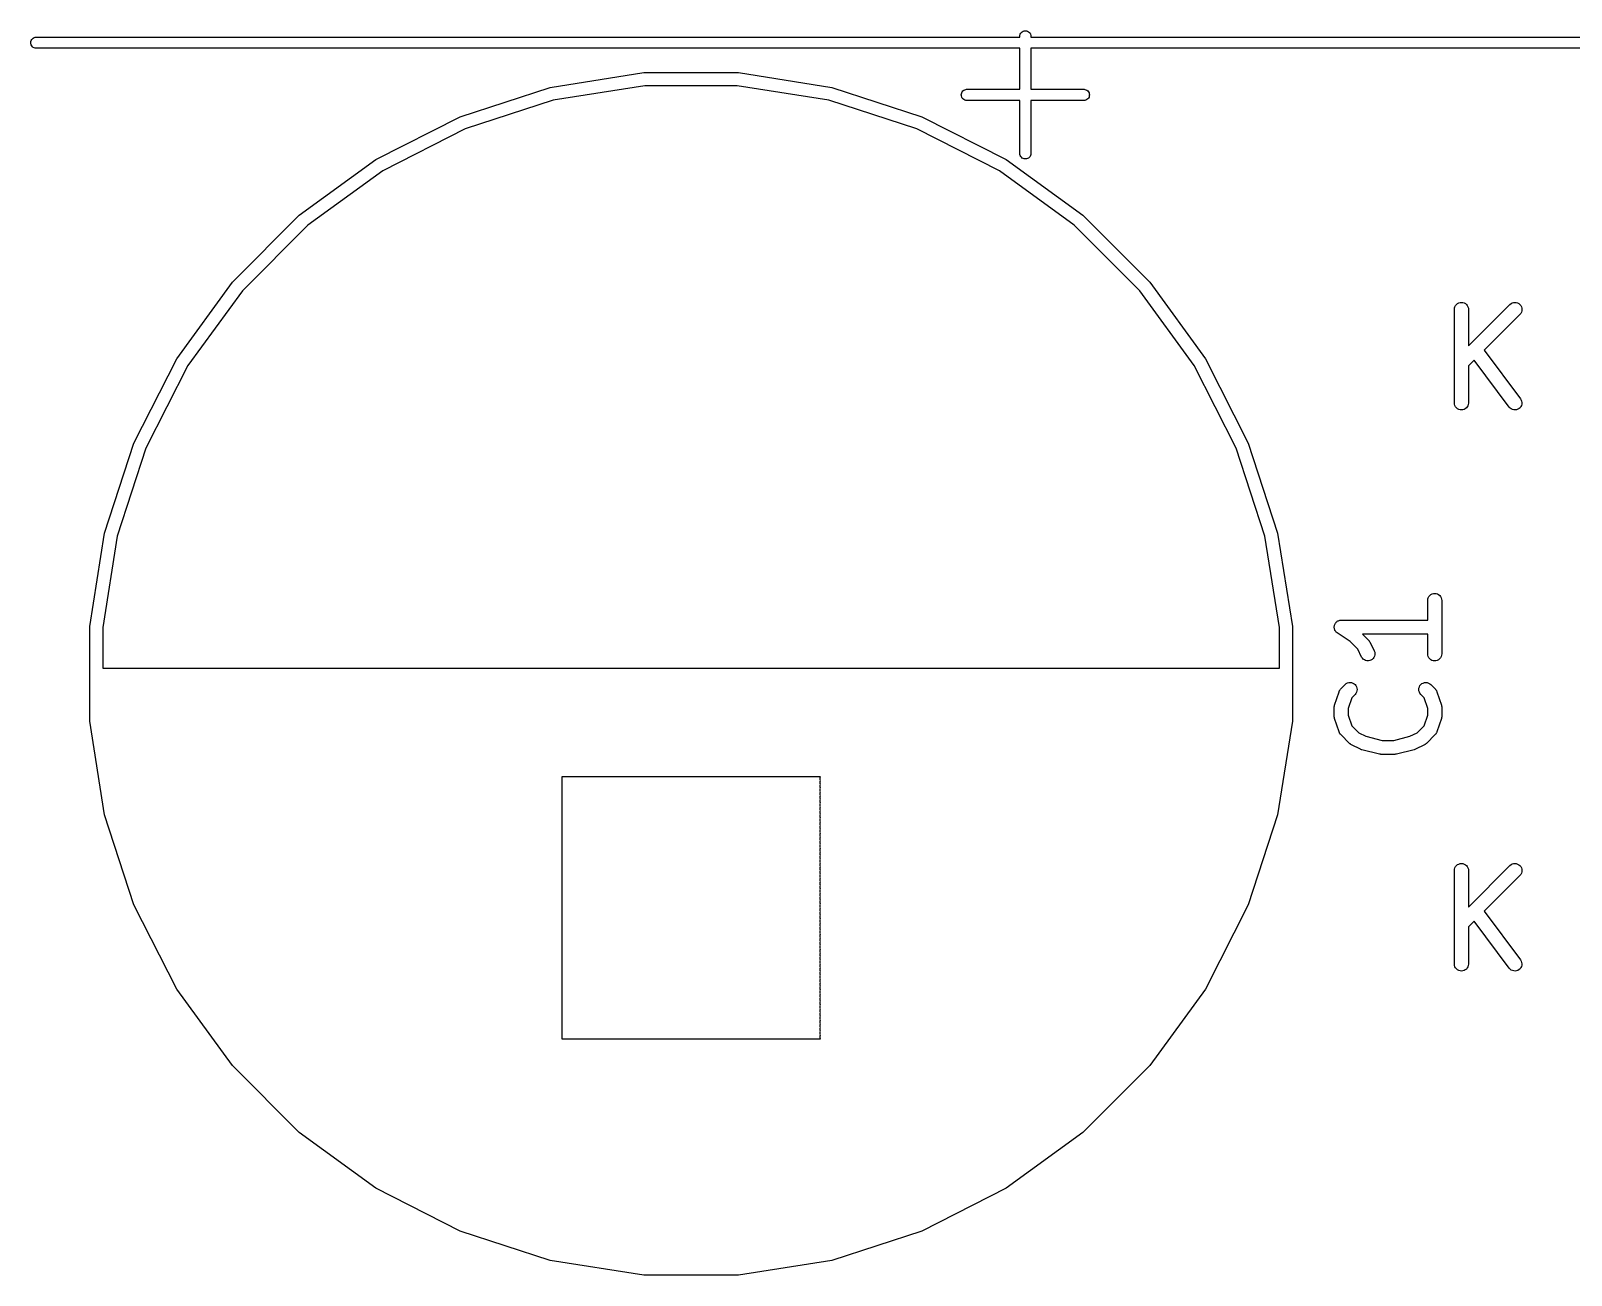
# Model space of a CAD drawing. Extents: x 120.2 to 186.1, y -87.3 to -29.4.
# Drawn here: x 120.19 to 136.66, y -73.68 to -60.37 of the extents above; entities that cross this region are included whole.
import ezdxf

# ---------------------------------------------------------------- set-up
doc = ezdxf.new("R2010")
doc.units = 0
doc.layers.add('BLACK', color=7, linetype='CONTINUOUS')

msp = doc.modelspace()

# ---------------------------------------------------------------- linework, layer by layer
at = {"layer": 'BLACK', "linetype": 'CONTINUOUS'}
for p, q in [((120.207, -60.4574), (120.217, -60.4499)), ((120.217, -60.4499), (120.227, -60.4443)), ((120.227, -60.4443), (120.238, -60.4409)), ((120.238, -60.4409), (120.247, -60.44)), ((120.247, -60.44), (130.765, -60.44)), ((130.765, -60.43), (130.766, -60.4212)), ((130.765, -60.44), (130.765, -60.43)), ((130.766, -60.4212), (130.769, -60.4098)), ((130.769, -60.4098), (130.775, -60.3994)), ((130.775, -60.3994), (130.782, -60.3903)), ((130.782, -60.3903), (130.792, -60.3828)), ((130.792, -60.3828), (130.802, -60.3772)), ((130.802, -60.3772), (130.813, -60.3738)), ((130.813, -60.3738), (130.825, -60.3726)), ((130.825, -60.3726), (130.837, -60.3738)), ((130.837, -60.3738), (130.848, -60.3772)), ((130.848, -60.3772), (130.858, -60.3828)), ((130.858, -60.3828), (130.868, -60.3903)), ((130.868, -60.3903), (130.875, -60.3994)), ((130.875, -60.3994), (130.881, -60.4098)), ((130.881, -60.4098), (130.884, -60.4212)), ((130.884, -60.4212), (130.885, -60.43)), ((130.885, -60.43), (130.885, -60.44)), ((130.885, -60.44), (185.503, -60.44)), ((120.19, -60.5), (120.191, -60.4882)), ((120.191, -60.5118), (120.19, -60.5)), ((120.191, -60.4882), (120.194, -60.4769)), ((120.194, -60.5231), (120.191, -60.5118)), ((120.194, -60.4769), (120.2, -60.4665)), ((120.2, -60.5335), (120.194, -60.5231)), ((120.2, -60.4665), (120.207, -60.4574)), ((120.207, -60.5426), (120.2, -60.5335)), ((120.217, -60.5501), (120.207, -60.5426)), ((120.227, -60.5557), (120.217, -60.5501)), ((120.238, -60.5591), (120.227, -60.5557)), ((120.247, -60.56), (120.238, -60.5591)), ((130.765, -60.56), (120.247, -60.56)), ((130.765, -60.9979), (130.765, -60.56)), ((185.503, -60.56), (130.885, -60.56)), ((130.885, -60.56), (130.885, -60.9979)), ((125.744, -60.9782), (126.744, -60.8199)), ((126.744, -60.8199), (127.756, -60.8199)), ((127.756, -60.8199), (128.756, -60.9782)), ((124.782, -61.291), (125.744, -60.9782)), ((126.755, -60.9595), (125.777, -61.1143)), ((127.745, -60.9595), (126.755, -60.9595)), ((128.723, -61.1143), (127.745, -60.9595)), ((128.756, -60.9782), (129.718, -61.291)), ((130.14, -61.0579), (130.141, -61.0462)), ((130.141, -61.0697), (130.14, -61.0579)), ((130.141, -61.0462), (130.144, -61.0348)), ((130.144, -61.081), (130.141, -61.0697)), ((130.144, -61.0348), (130.15, -61.0244)), ((130.15, -61.0914), (130.144, -61.081)), ((130.15, -61.0244), (130.157, -61.0153)), ((130.157, -61.1005), (130.15, -61.0914)), ((130.157, -61.0153), (130.167, -61.0078)), ((130.167, -61.108), (130.157, -61.1005)), ((130.167, -61.0078), (130.177, -61.0022)), ((130.177, -61.1136), (130.167, -61.108)), ((130.177, -61.0022), (130.188, -60.9988)), ((130.188, -60.9988), (130.197, -60.9979)), ((130.197, -60.9979), (130.765, -60.9979)), ((130.885, -60.9979), (131.453, -60.9979)), ((131.453, -60.9979), (131.462, -60.9988)), ((131.462, -60.9988), (131.473, -61.0022)), ((131.473, -61.0022), (131.483, -61.0078)), ((131.483, -61.108), (131.473, -61.1136)), ((131.483, -61.0078), (131.493, -61.0153)), ((131.493, -61.1005), (131.483, -61.108)), ((131.493, -61.0153), (131.5, -61.0244)), ((131.5, -61.0914), (131.493, -61.1005)), ((131.5, -61.0244), (131.506, -61.0348)), ((131.506, -61.081), (131.5, -61.0914)), ((131.506, -61.0348), (131.509, -61.0462)), ((131.509, -61.0697), (131.506, -61.081)), ((131.509, -61.0462), (131.51, -61.0579)), ((131.51, -61.0579), (131.509, -61.0697)), ((125.777, -61.1143), (124.835, -61.4203)), ((129.665, -61.4203), (128.723, -61.1143)), ((130.188, -61.117), (130.177, -61.1136)), ((130.197, -61.1179), (130.188, -61.117)), ((130.765, -61.1179), (130.197, -61.1179)), ((130.765, -61.6859), (130.765, -61.1179)), ((131.453, -61.1179), (130.885, -61.1179)), ((130.885, -61.1179), (130.885, -61.6859)), ((131.462, -61.117), (131.453, -61.1179)), ((131.473, -61.1136), (131.462, -61.117)), ((123.88, -61.7505), (124.782, -61.291)), ((124.835, -61.4203), (123.953, -61.8698)), ((130.547, -61.8698), (129.665, -61.4203)), ((129.718, -61.291), (130.62, -61.7505)), ((123.061, -62.3454), (123.88, -61.7505)), ((130.62, -61.7505), (131.439, -62.3454)), ((130.766, -61.6947), (130.765, -61.6859)), ((130.769, -61.706), (130.766, -61.6947)), ((130.775, -61.7164), (130.769, -61.706)), ((130.782, -61.7255), (130.775, -61.7164)), ((130.792, -61.733), (130.782, -61.7255)), ((130.802, -61.7386), (130.792, -61.733)), ((130.813, -61.742), (130.802, -61.7386)), ((130.825, -61.7432), (130.813, -61.742)), ((130.837, -61.742), (130.825, -61.7432)), ((130.848, -61.7386), (130.837, -61.742)), ((130.858, -61.733), (130.848, -61.7386)), ((130.868, -61.7255), (130.858, -61.733)), ((130.875, -61.7164), (130.868, -61.7255)), ((130.881, -61.706), (130.875, -61.7164)), ((130.884, -61.6947), (130.881, -61.706)), ((130.885, -61.6859), (130.884, -61.6947)), ((123.953, -61.8698), (123.152, -62.4518)), ((131.348, -62.4518), (130.547, -61.8698)), ((122.345, -63.0611), (123.061, -62.3454)), ((131.439, -62.3454), (132.155, -63.0611)), ((123.152, -62.4518), (122.452, -63.152)), ((132.048, -63.152), (131.348, -62.4518)), ((121.75, -63.8799), (122.345, -63.0611)), ((132.155, -63.0611), (132.75, -63.8799)), ((122.452, -63.152), (121.87, -63.953)), ((132.63, -63.953), (132.048, -63.152)), ((135.413, -63.3513), (135.415, -63.3368)), ((135.413, -63.3524), (135.413, -63.3513)), ((135.413, -64.3524), (135.413, -63.3524)), ((135.415, -63.3368), (135.419, -63.3228)), ((135.419, -63.3228), (135.426, -63.31)), ((135.426, -63.31), (135.436, -63.2988)), ((135.436, -63.2988), (135.447, -63.2896)), ((135.447, -63.2896), (135.46, -63.2828)), ((135.46, -63.2828), (135.474, -63.2787)), ((135.474, -63.2787), (135.489, -63.2774)), ((135.489, -63.2774), (135.503, -63.2789)), ((135.503, -63.2789), (135.517, -63.2832)), ((135.517, -63.2832), (135.53, -63.2902)), ((135.53, -63.2902), (135.541, -63.2995)), ((135.541, -63.2995), (135.551, -63.3109)), ((135.551, -63.3109), (135.557, -63.3238)), ((135.557, -63.3238), (135.562, -63.3378)), ((135.562, -63.3378), (135.563, -63.3524)), ((135.563, -63.7427), (136.006, -63.2993)), ((135.563, -63.3524), (135.563, -63.7427)), ((136.113, -63.4054), (135.73, -63.788)), ((136.006, -63.2993), (136.007, -63.2986)), ((136.007, -63.2986), (136.019, -63.2895)), ((136.019, -63.2895), (136.032, -63.2827)), ((136.032, -63.2827), (136.046, -63.2787)), ((136.046, -63.2787), (136.06, -63.2774)), ((136.06, -63.2774), (136.075, -63.279)), ((136.075, -63.279), (136.089, -63.2833)), ((136.089, -63.2833), (136.102, -63.2903)), ((136.102, -63.2903), (136.113, -63.2997)), ((136.113, -63.2997), (136.122, -63.3111)), ((136.122, -63.3941), (136.113, -63.4054)), ((136.122, -63.3111), (136.129, -63.324)), ((136.129, -63.3812), (136.122, -63.3941)), ((136.129, -63.324), (136.133, -63.3381)), ((136.133, -63.3672), (136.129, -63.3812)), ((136.133, -63.3381), (136.135, -63.3526)), ((136.135, -63.3526), (136.133, -63.3672)), ((121.291, -64.7817), (121.75, -63.8799)), ((132.75, -63.8799), (133.209, -64.7817)), ((135.623, -63.8951), (135.563, -63.9549)), ((136, -64.3974), (135.623, -63.8951)), ((135.73, -63.788), (136.12, -64.3074)), ((121.87, -63.953), (121.42, -64.8353)), ((133.08, -64.8353), (132.63, -63.953)), ((135.563, -63.9549), (135.563, -64.3524)), ((135.415, -64.3669), (135.413, -64.3524)), ((135.419, -64.381), (135.415, -64.3669)), ((135.426, -64.3939), (135.419, -64.381)), ((135.435, -64.4052), (135.426, -64.3939)), ((135.55, -64.3948), (135.541, -64.406)), ((135.557, -64.3819), (135.55, -64.3948)), ((135.561, -64.368), (135.557, -64.3819)), ((135.563, -64.3534), (135.561, -64.368)), ((135.563, -64.3524), (135.563, -64.3534)), ((136.009, -64.4082), (136, -64.3974)), ((136.115, -64.4029), (136.104, -64.4127)), ((136.124, -64.3912), (136.115, -64.4029)), ((136.12, -64.3074), (136.12, -64.3082)), ((136.12, -64.3082), (136.128, -64.3208)), ((136.13, -64.3779), (136.124, -64.3912)), ((136.128, -64.3208), (136.132, -64.3347)), ((136.134, -64.3638), (136.13, -64.3779)), ((136.132, -64.3347), (136.134, -64.3491)), ((136.134, -64.3491), (136.134, -64.3638)), ((135.446, -64.4146), (135.435, -64.4052)), ((135.459, -64.4215), (135.446, -64.4146)), ((135.473, -64.4258), (135.459, -64.4215)), ((135.488, -64.4274), (135.473, -64.4258)), ((135.502, -64.4261), (135.488, -64.4274)), ((135.516, -64.4219), (135.502, -64.4261)), ((135.529, -64.4151), (135.516, -64.4219)), ((135.541, -64.406), (135.529, -64.4151)), ((136.021, -64.4168), (136.009, -64.4082)), ((136.034, -64.4231), (136.021, -64.4168)), ((136.049, -64.4266), (136.034, -64.4231)), ((136.063, -64.4273), (136.049, -64.4266)), ((136.078, -64.4251), (136.063, -64.4273)), ((136.092, -64.4202), (136.078, -64.4251)), ((136.104, -64.4127), (136.092, -64.4202)), ((120.978, -65.7443), (121.291, -64.7817)), ((121.42, -64.8353), (121.114, -65.777)), ((133.386, -65.777), (133.08, -64.8353)), ((133.209, -64.7817), (133.522, -65.7443)), ((120.82, -66.7439), (120.978, -65.7443)), ((121.114, -65.777), (120.959, -66.7549)), ((133.541, -66.7549), (133.386, -65.777)), ((133.522, -65.7443), (133.68, -66.7439)), ((135.127, -66.4632), (135.129, -66.4487)), ((135.127, -66.4643), (135.127, -66.4632)), ((135.127, -66.675), (135.127, -66.4643)), ((135.129, -66.4487), (135.133, -66.4347)), ((135.133, -66.4347), (135.14, -66.4219)), ((135.14, -66.4219), (135.15, -66.4107)), ((135.15, -66.4107), (135.161, -66.4015)), ((135.161, -66.4015), (135.174, -66.3947)), ((135.174, -66.3947), (135.188, -66.3906)), ((135.188, -66.3906), (135.203, -66.3893)), ((135.203, -66.3893), (135.217, -66.3908)), ((135.217, -66.3908), (135.231, -66.3951)), ((135.231, -66.3951), (135.244, -66.4021)), ((135.244, -66.4021), (135.256, -66.4114)), ((135.256, -66.4114), (135.265, -66.4228)), ((135.265, -66.4228), (135.272, -66.4357)), ((135.272, -66.4357), (135.276, -66.4497)), ((135.276, -66.4497), (135.277, -66.4643)), ((135.277, -66.4643), (135.277, -67.0357)), ((134.137, -66.7143), (134.14, -66.7081)), ((134.14, -66.708), (134.145, -66.7024)), ((134.14, -66.7081), (134.14, -66.708)), ((134.14, -66.708), (134.14, -66.708)), ((134.145, -66.7024), (134.15, -66.6968)), ((134.15, -66.6967), (134.155, -66.692)), ((134.15, -66.6968), (134.15, -66.6967)), ((134.15, -66.6967), (134.15, -66.6967)), ((134.155, -66.692), (134.161, -66.6875)), ((134.161, -66.6875), (134.168, -66.684)), ((134.161, -66.6875), (134.161, -66.6875)), ((134.161, -66.6875), (134.161, -66.6875)), ((134.168, -66.684), (134.174, -66.6807)), ((134.174, -66.6806), (134.181, -66.6786)), ((134.174, -66.6807), (134.174, -66.6806)), ((134.174, -66.6806), (134.174, -66.6806)), ((134.181, -66.6786), (134.188, -66.6764)), ((134.188, -66.6764), (134.195, -66.6757)), ((134.188, -66.6764), (134.188, -66.6764)), ((134.188, -66.6764), (134.188, -66.6764)), ((134.195, -66.6757), (134.202, -66.675)), ((134.202, -66.675), (135.127, -66.675)), ((120.82, -67.7561), (120.82, -66.7439)), ((120.959, -66.7549), (120.959, -67.19)), ((133.541, -67.19), (133.541, -66.7549)), ((133.68, -66.7439), (133.68, -67.7561)), ((134.127, -66.7494), (134.128, -66.7422)), ((134.127, -66.7495), (134.127, -66.7494)), ((134.127, -66.7494), (134.127, -66.7494)), ((134.128, -66.757), (134.127, -66.7495)), ((134.128, -66.7422), (134.129, -66.7349)), ((134.129, -66.7639), (134.128, -66.757)), ((134.129, -66.7348), (134.131, -66.7274)), ((134.129, -66.7349), (134.129, -66.7348)), ((134.129, -66.7349), (134.129, -66.7349)), ((134.129, -66.764), (134.129, -66.7639)), ((134.129, -66.7641), (134.129, -66.764)), ((134.131, -66.7712), (134.129, -66.7641)), ((134.131, -66.7274), (134.133, -66.7209)), ((134.133, -66.778), (134.131, -66.7712)), ((134.133, -66.7208), (134.137, -66.7143)), ((134.133, -66.7209), (134.133, -66.7208)), ((134.133, -66.7209), (134.133, -66.7209)), ((134.133, -66.7781), (134.133, -66.778)), ((134.133, -66.778), (134.133, -66.778)), ((134.136, -66.7843), (134.133, -66.7781)), ((134.14, -66.791), (134.136, -66.7843)), ((134.14, -66.7911), (134.14, -66.791)), ((134.14, -66.791), (134.14, -66.791)), ((134.144, -66.7967), (134.14, -66.7911)), ((134.149, -66.8024), (134.144, -66.7967)), ((134.149, -66.8025), (134.149, -66.8024)), ((134.149, -66.8024), (134.149, -66.8024)), ((134.154, -66.8072), (134.149, -66.8025)), ((134.16, -66.8118), (134.154, -66.8072)), ((134.16, -66.8119), (134.16, -66.8118)), ((134.161, -66.8124), (134.16, -66.8119)), ((134.16, -66.8119), (134.16, -66.8119)), ((134.16, -66.8119), (134.16, -66.8119)), ((134.297, -66.9035), (134.161, -66.8124)), ((135.127, -66.825), (134.431, -66.825)), ((134.431, -66.825), (134.494, -66.8874)), ((135.127, -67.0357), (135.127, -66.825)), ((134.379, -66.9849), (134.297, -66.9035)), ((134.421, -67.0693), (134.379, -66.9849)), ((134.494, -66.8874), (134.494, -66.8882)), ((134.494, -66.8882), (134.497, -66.8915)), ((134.497, -66.8915), (134.5, -66.8945)), ((134.5, -66.8945), (134.501, -66.8972)), ((134.501, -66.8972), (134.503, -66.8996)), ((134.503, -66.8996), (134.505, -66.9034)), ((134.505, -66.9034), (134.508, -66.9069)), ((134.508, -66.9069), (134.555, -67.0022)), ((134.555, -67.0022), (134.556, -67.0031)), ((134.556, -67.0031), (134.561, -67.0169)), ((134.561, -67.0169), (134.563, -67.0313)), ((134.563, -67.0313), (134.562, -67.0459)), ((135.129, -67.0503), (135.127, -67.0357)), ((135.277, -67.0368), (135.276, -67.0513)), ((135.277, -67.0357), (135.277, -67.0368)), ((120.959, -67.19), (133.541, -67.19)), ((134.429, -67.0816), (134.421, -67.0693)), ((134.439, -67.0923), (134.429, -67.0816)), ((134.451, -67.1008), (134.439, -67.0923)), ((134.464, -67.1068), (134.451, -67.1008)), ((134.478, -67.1101), (134.464, -67.1068)), ((134.493, -67.1106), (134.478, -67.1101)), ((134.507, -67.1082), (134.493, -67.1106)), ((134.521, -67.103), (134.507, -67.1082)), ((134.534, -67.0953), (134.521, -67.103)), ((134.544, -67.0853), (134.534, -67.0953)), ((134.553, -67.0735), (134.544, -67.0853)), ((134.559, -67.0602), (134.553, -67.0735)), ((134.562, -67.0459), (134.559, -67.0602)), ((135.133, -67.0643), (135.129, -67.0503)), ((135.14, -67.0772), (135.133, -67.0643)), ((135.149, -67.0886), (135.14, -67.0772)), ((135.16, -67.0979), (135.149, -67.0886)), ((135.173, -67.1049), (135.16, -67.0979)), ((135.187, -67.1092), (135.173, -67.1049)), ((135.202, -67.1107), (135.187, -67.1092)), ((135.216, -67.1094), (135.202, -67.1107)), ((135.23, -67.1053), (135.216, -67.1094)), ((135.243, -67.0985), (135.23, -67.1053)), ((135.255, -67.0893), (135.243, -67.0985)), ((135.264, -67.0781), (135.255, -67.0893)), ((135.271, -67.0653), (135.264, -67.0781)), ((135.276, -67.0513), (135.271, -67.0653)), ((134.197, -67.4113), (134.245, -67.3636)), ((134.245, -67.3629), (134.257, -67.3538)), ((134.245, -67.3636), (134.245, -67.3629)), ((134.257, -67.3538), (134.27, -67.347)), ((134.27, -67.347), (134.284, -67.3429)), ((134.284, -67.3429), (134.298, -67.3417)), ((134.298, -67.3417), (134.313, -67.3433)), ((134.313, -67.3433), (134.327, -67.3476)), ((134.327, -67.3476), (134.34, -67.3546)), ((134.34, -67.3546), (134.351, -67.364)), ((134.351, -67.364), (134.36, -67.3754)), ((135.045, -67.3745), (135.054, -67.3633)), ((135.054, -67.3633), (135.066, -67.3541)), ((135.066, -67.3541), (135.079, -67.3472)), ((135.079, -67.3472), (135.093, -67.343)), ((135.093, -67.343), (135.107, -67.3417)), ((135.107, -67.3417), (135.122, -67.3431)), ((135.122, -67.3431), (135.136, -67.3474)), ((135.136, -67.3474), (135.149, -67.3543)), ((135.149, -67.3543), (135.16, -67.3636)), ((135.16, -67.3636), (135.208, -67.4113)), ((134.131, -67.5834), (134.179, -67.4406)), ((134.179, -67.4396), (134.18, -67.4376)), ((134.179, -67.4406), (134.179, -67.4396)), ((134.18, -67.4376), (134.181, -67.4355)), ((134.181, -67.4355), (134.183, -67.4309)), ((134.183, -67.4309), (134.185, -67.4263)), ((134.185, -67.4263), (134.187, -67.4245)), ((134.187, -67.4245), (134.188, -67.4226)), ((134.188, -67.4226), (134.191, -67.4186)), ((134.191, -67.4186), (134.194, -67.4145)), ((134.194, -67.4145), (134.196, -67.413)), ((134.196, -67.413), (134.197, -67.4113)), ((134.316, -67.5048), (134.277, -67.6193)), ((134.351, -67.4697), (134.316, -67.5048)), ((134.36, -67.4584), (134.351, -67.4697)), ((134.36, -67.3754), (134.367, -67.3883)), ((134.367, -67.4455), (134.36, -67.4584)), ((134.367, -67.3883), (134.371, -67.4024)), ((134.371, -67.4315), (134.367, -67.4455)), ((134.371, -67.4024), (134.373, -67.4169)), ((134.373, -67.4169), (134.371, -67.4315)), ((135.032, -67.4159), (135.034, -67.4013)), ((135.033, -67.4305), (135.032, -67.4159)), ((135.038, -67.4445), (135.033, -67.4305)), ((135.034, -67.4013), (135.038, -67.3874)), ((135.038, -67.3874), (135.045, -67.3745)), ((135.044, -67.4575), (135.038, -67.4445)), ((135.053, -67.469), (135.044, -67.4575)), ((135.054, -67.4697), (135.053, -67.469)), ((135.089, -67.5048), (135.054, -67.4697)), ((135.127, -67.6193), (135.089, -67.5048)), ((135.208, -67.4113), (135.209, -67.412)), ((135.209, -67.412), (135.21, -67.4137)), ((135.21, -67.4137), (135.212, -67.4152)), ((135.212, -67.4152), (135.214, -67.4194)), ((135.214, -67.4194), (135.218, -67.4234)), ((135.218, -67.4234), (135.219, -67.4254)), ((135.219, -67.4254), (135.22, -67.4272)), ((135.22, -67.4272), (135.222, -67.4319)), ((135.222, -67.4319), (135.224, -67.4364)), ((135.224, -67.4364), (135.225, -67.4386)), ((135.225, -67.4386), (135.226, -67.4406)), ((135.226, -67.4406), (135.274, -67.5834)), ((134.127, -67.6061), (134.128, -67.6019)), ((134.127, -67.6071), (134.127, -67.6061)), ((134.127, -67.7024), (134.127, -67.6071)), ((134.128, -67.5977), (134.129, -67.5947)), ((134.128, -67.6019), (134.128, -67.5977)), ((134.129, -67.5915), (134.13, -67.5875)), ((134.129, -67.5947), (134.129, -67.5915)), ((134.13, -67.5875), (134.131, -67.5834)), ((134.277, -67.6193), (134.277, -67.6902)), ((134.277, -67.6902), (134.316, -67.8047)), ((135.089, -67.8047), (135.127, -67.6902)), ((135.127, -67.6902), (135.127, -67.6193)), ((135.274, -67.5834), (135.274, -67.5844)), ((135.274, -67.5844), (135.275, -67.5885)), ((135.275, -67.5885), (135.276, -67.5926)), ((135.276, -67.5926), (135.276, -67.5957)), ((135.276, -67.5957), (135.277, -67.5987)), ((135.277, -67.5987), (135.277, -67.6029)), ((135.277, -67.6029), (135.277, -67.6071)), ((135.277, -67.6071), (135.277, -67.7024)), ((120.978, -68.7557), (120.82, -67.7561)), ((133.68, -67.7561), (133.522, -68.7557)), ((134.128, -67.7066), (134.127, -67.7024)), ((134.128, -67.7108), (134.128, -67.7066)), ((134.129, -67.7138), (134.128, -67.7108)), ((134.129, -67.7169), (134.129, -67.7138)), ((134.13, -67.721), (134.129, -67.7169)), ((134.131, -67.7251), (134.13, -67.721)), ((134.131, -67.7261), (134.131, -67.7251)), ((134.179, -67.869), (134.131, -67.7261)), ((134.316, -67.8047), (134.39, -67.8788)), ((135.015, -67.8788), (135.089, -67.8047)), ((135.274, -67.7261), (135.226, -67.869)), ((135.276, -67.718), (135.274, -67.722)), ((135.274, -67.722), (135.274, -67.7261)), ((135.277, -67.7118), (135.276, -67.7149)), ((135.276, -67.7149), (135.276, -67.718)), ((135.277, -67.7024), (135.277, -67.7034)), ((135.277, -67.7034), (135.277, -67.7076)), ((135.277, -67.7076), (135.277, -67.7118)), ((134.18, -67.871), (134.179, -67.869)), ((134.18, -67.8731), (134.18, -67.871)), ((134.183, -67.8776), (134.18, -67.8731)), ((134.185, -67.8823), (134.183, -67.8776)), ((134.186, -67.8841), (134.185, -67.8823)), ((134.187, -67.8861), (134.186, -67.8841)), ((134.19, -67.8901), (134.187, -67.8861)), ((134.193, -67.8943), (134.19, -67.8901)), ((134.195, -67.8958), (134.193, -67.8943)), ((134.196, -67.8975), (134.195, -67.8958)), ((134.197, -67.8983), (134.196, -67.8975)), ((134.292, -67.9935), (134.197, -67.8983)), ((134.295, -67.9962), (134.292, -67.9935)), ((134.298, -67.9991), (134.295, -67.9962)), ((134.301, -68.0008), (134.298, -67.9991)), ((134.304, -68.0028), (134.301, -68.0008)), ((134.307, -68.0048), (134.304, -68.0028)), ((134.311, -68.0071), (134.307, -68.0048)), ((134.312, -68.0076), (134.311, -68.0071)), ((134.407, -68.0552), (134.312, -68.0076)), ((134.39, -67.8788), (134.467, -67.9173)), ((134.467, -67.9173), (134.64, -67.9607)), ((134.64, -67.9607), (134.765, -67.9607)), ((134.765, -67.9607), (134.938, -67.9173)), ((134.938, -67.9173), (135.015, -67.8788)), ((135.093, -68.0076), (134.998, -68.0552)), ((135.097, -68.0053), (135.093, -68.0076)), ((135.1, -68.0034), (135.097, -68.0053)), ((135.103, -68.0014), (135.1, -68.0034)), ((135.105, -67.9998), (135.103, -68.0014)), ((135.109, -67.9969), (135.105, -67.9998)), ((135.112, -67.9942), (135.109, -67.9969)), ((135.113, -67.9935), (135.112, -67.9942)), ((135.208, -67.8983), (135.113, -67.9935)), ((135.209, -67.8966), (135.208, -67.8983)), ((135.211, -67.8951), (135.209, -67.8966)), ((135.214, -67.8909), (135.211, -67.8951)), ((135.217, -67.887), (135.214, -67.8909)), ((135.218, -67.885), (135.217, -67.887)), ((135.219, -67.8832), (135.218, -67.885)), ((135.222, -67.8786), (135.219, -67.8832)), ((135.224, -67.8741), (135.222, -67.8786)), ((135.225, -67.872), (135.224, -67.8741)), ((135.226, -67.8699), (135.225, -67.872)), ((135.226, -67.869), (135.226, -67.8699)), ((134.407, -68.0553), (134.407, -68.0552)), ((134.408, -68.0555), (134.407, -68.0553)), ((134.414, -68.0579), (134.408, -68.0555)), ((134.421, -68.0604), (134.414, -68.0579)), ((134.421, -68.0605), (134.421, -68.0604)), ((134.421, -68.0606), (134.421, -68.0605)), ((134.422, -68.0609), (134.421, -68.0606)), ((134.613, -68.1085), (134.422, -68.0609)), ((134.614, -68.1087), (134.613, -68.1085)), ((134.615, -68.1091), (134.614, -68.1087)), ((134.621, -68.1097), (134.615, -68.1091)), ((134.627, -68.1106), (134.621, -68.1097)), ((134.629, -68.1106), (134.627, -68.1106)), ((134.63, -68.1107), (134.629, -68.1106)), ((134.631, -68.1107), (134.63, -68.1107)), ((134.774, -68.1107), (134.631, -68.1107)), ((134.775, -68.1106), (134.774, -68.1107)), ((134.776, -68.1107), (134.775, -68.1106)), ((134.782, -68.1099), (134.776, -68.1107)), ((134.788, -68.1093), (134.782, -68.1099)), ((134.79, -68.1089), (134.788, -68.1093)), ((134.791, -68.1087), (134.79, -68.1089)), ((134.792, -68.1085), (134.791, -68.1087)), ((134.982, -68.0609), (134.792, -68.1085)), ((134.983, -68.0607), (134.982, -68.0609)), ((134.99, -68.0583), (134.983, -68.0607)), ((134.983, -68.0607), (134.983, -68.0607)), ((134.996, -68.0559), (134.99, -68.0583)), ((134.997, -68.0558), (134.996, -68.0559)), ((134.998, -68.0552), (134.997, -68.0556)), ((134.997, -68.0556), (134.997, -68.0558)), ((125.867, -68.351), (125.869, -68.3592)), ((128.633, -68.351), (125.867, -68.351)), ((128.631, -68.3592), (128.633, -68.351)), ((125.869, -68.3828), (125.867, -68.391)), ((125.867, -68.391), (125.869, -68.3992)), ((125.869, -68.4228), (125.867, -68.431)), ((125.867, -68.431), (125.869, -68.4392)), ((125.869, -68.4628), (125.867, -68.471)), ((125.867, -68.471), (125.869, -68.4792)), ((125.869, -68.5028), (125.867, -68.511)), ((125.867, -68.511), (125.869, -68.5192)), ((125.869, -68.3592), (125.87, -68.371)), ((125.87, -68.371), (125.869, -68.3828)), ((125.869, -68.3992), (125.87, -68.411)), ((125.87, -68.411), (125.869, -68.4228)), ((125.869, -68.4392), (125.87, -68.451)), ((125.87, -68.451), (125.869, -68.4628)), ((125.869, -68.4792), (125.87, -68.491)), ((125.87, -68.491), (125.869, -68.5028)), ((125.869, -68.5192), (125.87, -68.531)), ((128.63, -68.371), (128.631, -68.3592)), ((128.631, -68.3828), (128.63, -68.371)), ((128.63, -68.411), (128.631, -68.3992)), ((128.631, -68.4228), (128.63, -68.411)), ((128.63, -68.451), (128.631, -68.4392)), ((128.631, -68.4628), (128.63, -68.451)), ((128.63, -68.491), (128.631, -68.4792)), ((128.631, -68.5028), (128.63, -68.491)), ((128.63, -68.531), (128.631, -68.5192)), ((128.633, -68.391), (128.631, -68.3828)), ((128.631, -68.3992), (128.633, -68.391)), ((128.633, -68.431), (128.631, -68.4228)), ((128.631, -68.4392), (128.633, -68.431)), ((128.633, -68.471), (128.631, -68.4628)), ((128.631, -68.4792), (128.633, -68.471)), ((128.633, -68.511), (128.631, -68.5028)), ((128.631, -68.5192), (128.633, -68.511)), ((125.869, -68.5428), (125.867, -68.551)), ((125.867, -68.551), (125.869, -68.5592)), ((125.869, -68.5828), (125.867, -68.591)), ((125.867, -68.591), (125.869, -68.5992)), ((125.869, -68.6228), (125.867, -68.631)), ((125.867, -68.631), (125.869, -68.6392)), ((125.869, -68.6628), (125.867, -68.671)), ((125.867, -68.671), (125.869, -68.6792)), ((125.87, -68.531), (125.869, -68.5428)), ((125.869, -68.5592), (125.87, -68.571)), ((125.87, -68.571), (125.869, -68.5828)), ((125.869, -68.5992), (125.87, -68.611)), ((125.87, -68.611), (125.869, -68.6228)), ((125.869, -68.6392), (125.87, -68.651)), ((125.87, -68.651), (125.869, -68.6628)), ((125.869, -68.6792), (125.87, -68.691)), ((128.631, -68.5428), (128.63, -68.531)), ((128.63, -68.571), (128.631, -68.5592)), ((128.631, -68.5828), (128.63, -68.571)), ((128.63, -68.611), (128.631, -68.5992)), ((128.631, -68.6228), (128.63, -68.611)), ((128.63, -68.651), (128.631, -68.6392)), ((128.631, -68.6628), (128.63, -68.651)), ((128.63, -68.691), (128.631, -68.6792)), ((128.633, -68.551), (128.631, -68.5428)), ((128.631, -68.5592), (128.633, -68.551)), ((128.633, -68.591), (128.631, -68.5828)), ((128.631, -68.5992), (128.633, -68.591)), ((128.633, -68.631), (128.631, -68.6228)), ((128.631, -68.6392), (128.633, -68.631)), ((128.633, -68.671), (128.631, -68.6628)), ((128.631, -68.6792), (128.633, -68.671)), ((121.291, -69.7183), (120.978, -68.7557)), ((125.869, -68.7028), (125.867, -68.711)), ((125.867, -68.711), (125.869, -68.7192)), ((125.869, -68.7428), (125.867, -68.751)), ((125.867, -68.751), (125.869, -68.7592)), ((125.869, -68.7828), (125.867, -68.791)), ((125.867, -68.791), (125.869, -68.7992)), ((125.869, -68.8228), (125.867, -68.831)), ((125.867, -68.831), (125.869, -68.8392)), ((125.87, -68.691), (125.869, -68.7028)), ((125.869, -68.7192), (125.87, -68.731)), ((125.87, -68.731), (125.869, -68.7428)), ((125.869, -68.7592), (125.87, -68.771)), ((125.87, -68.771), (125.869, -68.7828)), ((125.869, -68.7992), (125.87, -68.811)), ((125.87, -68.811), (125.869, -68.8228)), ((125.869, -68.8392), (125.87, -68.851)), ((125.87, -68.851), (125.869, -68.8628)), ((128.631, -68.7028), (128.63, -68.691)), ((128.63, -68.731), (128.631, -68.7192)), ((128.631, -68.7428), (128.63, -68.731)), ((128.63, -68.771), (128.631, -68.7592)), ((128.631, -68.7828), (128.63, -68.771)), ((128.63, -68.811), (128.631, -68.7992)), ((128.631, -68.8228), (128.63, -68.811)), ((128.63, -68.851), (128.631, -68.8392)), ((128.631, -68.8628), (128.63, -68.851)), ((128.633, -68.711), (128.631, -68.7028)), ((128.631, -68.7192), (128.633, -68.711)), ((128.633, -68.751), (128.631, -68.7428)), ((128.631, -68.7592), (128.633, -68.751)), ((128.633, -68.791), (128.631, -68.7828)), ((128.631, -68.7992), (128.633, -68.791)), ((128.633, -68.831), (128.631, -68.8228)), ((128.631, -68.8392), (128.633, -68.831)), ((133.522, -68.7557), (133.209, -69.7183)), ((125.869, -68.8628), (125.867, -68.871)), ((125.867, -68.871), (125.869, -68.8792)), ((125.869, -68.9028), (125.867, -68.911)), ((125.867, -68.911), (125.869, -68.9192)), ((125.869, -68.9428), (125.867, -68.951)), ((125.867, -68.951), (125.869, -68.9592)), ((125.869, -68.9828), (125.867, -68.991)), ((125.867, -68.991), (125.869, -68.9992)), ((125.869, -68.8792), (125.87, -68.891)), ((125.87, -68.891), (125.869, -68.9028)), ((125.869, -68.9192), (125.87, -68.931)), ((125.87, -68.931), (125.869, -68.9428)), ((125.869, -68.9592), (125.87, -68.971)), ((125.87, -68.971), (125.869, -68.9828)), ((125.869, -68.9992), (125.87, -69.011)), ((125.87, -69.011), (125.869, -69.0228)), ((128.63, -68.891), (128.631, -68.8792)), ((128.631, -68.9028), (128.63, -68.891)), ((128.63, -68.931), (128.631, -68.9192)), ((128.631, -68.9428), (128.63, -68.931)), ((128.63, -68.971), (128.631, -68.9592)), ((128.631, -68.9828), (128.63, -68.971)), ((128.63, -69.011), (128.631, -68.9992)), ((128.631, -69.0228), (128.63, -69.011)), ((128.633, -68.871), (128.631, -68.8628)), ((128.631, -68.8792), (128.633, -68.871)), ((128.633, -68.911), (128.631, -68.9028)), ((128.631, -68.9192), (128.633, -68.911)), ((128.633, -68.951), (128.631, -68.9428)), ((128.631, -68.9592), (128.633, -68.951)), ((128.633, -68.991), (128.631, -68.9828)), ((128.631, -68.9992), (128.633, -68.991)), ((125.869, -69.0228), (125.867, -69.031)), ((125.867, -69.031), (125.869, -69.0392)), ((125.869, -69.0628), (125.867, -69.071)), ((125.867, -69.071), (125.869, -69.0792)), ((125.869, -69.1028), (125.867, -69.111)), ((125.867, -69.111), (125.869, -69.1192)), ((125.869, -69.1428), (125.867, -69.151)), ((125.867, -69.151), (125.869, -69.1592)), ((125.869, -69.0392), (125.87, -69.051)), ((125.87, -69.051), (125.869, -69.0628)), ((125.869, -69.0792), (125.87, -69.091)), ((125.87, -69.091), (125.869, -69.1028)), ((125.869, -69.1192), (125.87, -69.131)), ((125.87, -69.131), (125.869, -69.1428)), ((125.869, -69.1592), (125.87, -69.171)), ((125.87, -69.171), (125.869, -69.1828)), ((128.63, -69.051), (128.631, -69.0392)), ((128.631, -69.0628), (128.63, -69.051)), ((128.63, -69.091), (128.631, -69.0792)), ((128.631, -69.1028), (128.63, -69.091)), ((128.63, -69.131), (128.631, -69.1192)), ((128.631, -69.1428), (128.63, -69.131)), ((128.63, -69.171), (128.631, -69.1592)), ((128.631, -69.1828), (128.63, -69.171)), ((128.633, -69.031), (128.631, -69.0228)), ((128.631, -69.0392), (128.633, -69.031)), ((128.633, -69.071), (128.631, -69.0628)), ((128.631, -69.0792), (128.633, -69.071)), ((128.633, -69.111), (128.631, -69.1028)), ((128.631, -69.1192), (128.633, -69.111)), ((128.633, -69.151), (128.631, -69.1428)), ((128.631, -69.1592), (128.633, -69.151)), ((125.869, -69.1828), (125.867, -69.191)), ((125.867, -69.191), (125.869, -69.1992)), ((125.869, -69.2228), (125.867, -69.231)), ((125.867, -69.231), (125.869, -69.2392)), ((125.869, -69.2628), (125.867, -69.271)), ((125.867, -69.271), (125.869, -69.2792)), ((125.869, -69.3028), (125.867, -69.311)), ((125.867, -69.311), (125.869, -69.3192)), ((125.869, -69.3428), (125.867, -69.351)), ((125.869, -69.1992), (125.87, -69.211)), ((125.87, -69.211), (125.869, -69.2228)), ((125.869, -69.2392), (125.87, -69.251)), ((125.87, -69.251), (125.869, -69.2628)), ((125.869, -69.2792), (125.87, -69.291)), ((125.87, -69.291), (125.869, -69.3028)), ((125.869, -69.3192), (125.87, -69.331)), ((125.87, -69.331), (125.869, -69.3428)), ((128.63, -69.211), (128.631, -69.1992)), ((128.631, -69.2228), (128.63, -69.211)), ((128.63, -69.251), (128.631, -69.2392)), ((128.631, -69.2628), (128.63, -69.251)), ((128.63, -69.291), (128.631, -69.2792)), ((128.631, -69.3028), (128.63, -69.291)), ((128.63, -69.331), (128.631, -69.3192)), ((128.631, -69.3428), (128.63, -69.331)), ((128.633, -69.191), (128.631, -69.1828)), ((128.631, -69.1992), (128.633, -69.191)), ((128.633, -69.231), (128.631, -69.2228)), ((128.631, -69.2392), (128.633, -69.231)), ((128.633, -69.271), (128.631, -69.2628)), ((128.631, -69.2792), (128.633, -69.271)), ((128.633, -69.311), (128.631, -69.3028)), ((128.631, -69.3192), (128.633, -69.311)), ((128.633, -69.351), (128.631, -69.3428)), ((135.413, -69.3513), (135.415, -69.3368)), ((135.415, -69.3368), (135.419, -69.3228)), ((135.419, -69.3228), (135.426, -69.31)), ((135.426, -69.31), (135.436, -69.2988)), ((135.436, -69.2988), (135.447, -69.2896)), ((135.447, -69.2896), (135.46, -69.2828)), ((135.46, -69.2828), (135.474, -69.2787)), ((135.474, -69.2787), (135.489, -69.2774)), ((135.489, -69.2774), (135.503, -69.2789)), ((135.503, -69.2789), (135.517, -69.2832)), ((135.517, -69.2832), (135.53, -69.2902)), ((135.53, -69.2902), (135.541, -69.2995)), ((135.541, -69.2995), (135.551, -69.3109)), ((135.551, -69.3109), (135.557, -69.3238)), ((135.557, -69.3238), (135.562, -69.3378)), ((135.562, -69.3378), (135.563, -69.3524)), ((135.563, -69.7427), (136.006, -69.2993)), ((136.006, -69.2993), (136.007, -69.2986)), ((136.007, -69.2986), (136.019, -69.2895)), ((136.019, -69.2895), (136.032, -69.2827)), ((136.032, -69.2827), (136.046, -69.2787)), ((136.046, -69.2787), (136.06, -69.2774)), ((136.06, -69.2774), (136.075, -69.279)), ((136.075, -69.279), (136.089, -69.2833)), ((136.089, -69.2833), (136.102, -69.2903)), ((136.102, -69.2903), (136.113, -69.2997)), ((136.113, -69.2997), (136.122, -69.3111)), ((136.122, -69.3111), (136.129, -69.324)), ((136.129, -69.324), (136.133, -69.3381)), ((136.133, -69.3381), (136.135, -69.3526)), ((125.867, -69.351), (125.869, -69.3592)), ((125.869, -69.3828), (125.867, -69.391)), ((125.867, -69.391), (125.869, -69.3992)), ((125.869, -69.4228), (125.867, -69.431)), ((125.867, -69.431), (125.869, -69.4392)), ((125.869, -69.4628), (125.867, -69.471)), ((125.867, -69.471), (125.869, -69.4792)), ((125.869, -69.5028), (125.867, -69.511)), ((125.869, -69.3592), (125.87, -69.371)), ((125.87, -69.371), (125.869, -69.3828)), ((125.869, -69.3992), (125.87, -69.411)), ((125.87, -69.411), (125.869, -69.4228)), ((125.869, -69.4392), (125.87, -69.451)), ((125.87, -69.451), (125.869, -69.4628)), ((125.869, -69.4792), (125.87, -69.491)), ((125.87, -69.491), (125.869, -69.5028)), ((128.63, -69.371), (128.631, -69.3592)), ((128.631, -69.3828), (128.63, -69.371)), ((128.63, -69.411), (128.631, -69.3992)), ((128.631, -69.4228), (128.63, -69.411)), ((128.63, -69.451), (128.631, -69.4392)), ((128.631, -69.4628), (128.63, -69.451)), ((128.63, -69.491), (128.631, -69.4792)), ((128.631, -69.5028), (128.63, -69.491)), ((128.631, -69.3592), (128.633, -69.351)), ((128.633, -69.391), (128.631, -69.3828)), ((128.631, -69.3992), (128.633, -69.391)), ((128.633, -69.431), (128.631, -69.4228)), ((128.631, -69.4392), (128.633, -69.431)), ((128.633, -69.471), (128.631, -69.4628)), ((128.631, -69.4792), (128.633, -69.471)), ((128.633, -69.511), (128.631, -69.5028)), ((135.413, -69.3524), (135.413, -69.3513)), ((135.413, -70.3524), (135.413, -69.3524)), ((135.563, -69.3524), (135.563, -69.7427)), ((136.113, -69.4054), (135.73, -69.788)), ((136.122, -69.3941), (136.113, -69.4054)), ((136.129, -69.3812), (136.122, -69.3941)), ((136.133, -69.3672), (136.129, -69.3812)), ((136.135, -69.3526), (136.133, -69.3672)), ((125.867, -69.511), (125.869, -69.5192)), ((125.869, -69.5428), (125.867, -69.551)), ((125.867, -69.551), (125.869, -69.5592)), ((125.869, -69.5828), (125.867, -69.591)), ((125.867, -69.591), (125.869, -69.5992)), ((125.869, -69.6228), (125.867, -69.631)), ((125.867, -69.631), (125.869, -69.6392)), ((125.869, -69.6628), (125.867, -69.671)), ((125.867, -69.671), (125.869, -69.6792)), ((125.869, -69.5192), (125.87, -69.531)), ((125.87, -69.531), (125.869, -69.5428)), ((125.869, -69.5592), (125.87, -69.571)), ((125.87, -69.571), (125.869, -69.5828)), ((125.869, -69.5992), (125.87, -69.611)), ((125.87, -69.611), (125.869, -69.6228)), ((125.869, -69.6392), (125.87, -69.651)), ((125.87, -69.651), (125.869, -69.6628)), ((128.63, -69.531), (128.631, -69.5192)), ((128.631, -69.5428), (128.63, -69.531)), ((128.63, -69.571), (128.631, -69.5592)), ((128.631, -69.5828), (128.63, -69.571)), ((128.63, -69.611), (128.631, -69.5992)), ((128.631, -69.6228), (128.63, -69.611)), ((128.63, -69.651), (128.631, -69.6392)), ((128.631, -69.6628), (128.63, -69.651)), ((128.631, -69.5192), (128.633, -69.511)), ((128.633, -69.551), (128.631, -69.5428)), ((128.631, -69.5592), (128.633, -69.551)), ((128.633, -69.591), (128.631, -69.5828)), ((128.631, -69.5992), (128.633, -69.591)), ((128.633, -69.631), (128.631, -69.6228)), ((128.631, -69.6392), (128.633, -69.631)), ((128.633, -69.671), (128.631, -69.6628)), ((128.631, -69.6792), (128.633, -69.671)), ((121.75, -70.6201), (121.291, -69.7183)), ((125.869, -69.7028), (125.867, -69.711)), ((125.867, -69.711), (125.869, -69.7192)), ((125.869, -69.7428), (125.867, -69.751)), ((125.867, -69.751), (125.869, -69.7592)), ((125.869, -69.7828), (125.867, -69.791)), ((125.867, -69.791), (125.869, -69.7992)), ((125.869, -69.8228), (125.867, -69.831)), ((125.867, -69.831), (125.869, -69.8392)), ((125.869, -69.6792), (125.87, -69.691)), ((125.87, -69.691), (125.869, -69.7028)), ((125.869, -69.7192), (125.87, -69.731)), ((125.87, -69.731), (125.869, -69.7428)), ((125.869, -69.7592), (125.87, -69.771)), ((125.87, -69.771), (125.869, -69.7828)), ((125.869, -69.7992), (125.87, -69.811)), ((125.87, -69.811), (125.869, -69.8228)), ((125.869, -69.8392), (125.87, -69.851)), ((128.63, -69.691), (128.631, -69.6792)), ((128.631, -69.7028), (128.63, -69.691)), ((128.63, -69.731), (128.631, -69.7192)), ((128.631, -69.7428), (128.63, -69.731)), ((128.63, -69.771), (128.631, -69.7592)), ((128.631, -69.7828), (128.63, -69.771)), ((128.63, -69.811), (128.631, -69.7992)), ((128.631, -69.8228), (128.63, -69.811)), ((128.63, -69.851), (128.631, -69.8392)), ((128.633, -69.711), (128.631, -69.7028)), ((128.631, -69.7192), (128.633, -69.711)), ((128.633, -69.751), (128.631, -69.7428)), ((128.631, -69.7592), (128.633, -69.751)), ((128.633, -69.791), (128.631, -69.7828)), ((128.631, -69.7992), (128.633, -69.791)), ((128.633, -69.831), (128.631, -69.8228)), ((128.631, -69.8392), (128.633, -69.831)), ((133.209, -69.7183), (132.75, -70.6201)), ((135.73, -69.788), (136.12, -70.3074)), ((125.869, -69.8628), (125.867, -69.871)), ((125.867, -69.871), (125.869, -69.8792)), ((125.869, -69.9028), (125.867, -69.911)), ((125.867, -69.911), (125.869, -69.9192)), ((125.869, -69.9428), (125.867, -69.951)), ((125.867, -69.951), (125.869, -69.9592)), ((125.869, -69.9828), (125.867, -69.991)), ((125.867, -69.991), (125.869, -69.9992)), ((125.87, -69.851), (125.869, -69.8628)), ((125.869, -69.8792), (125.87, -69.891)), ((125.87, -69.891), (125.869, -69.9028)), ((125.869, -69.9192), (125.87, -69.931)), ((125.87, -69.931), (125.869, -69.9428)), ((125.869, -69.9592), (125.87, -69.971)), ((125.87, -69.971), (125.869, -69.9828)), ((125.869, -69.9992), (125.87, -70.011)), ((128.631, -69.8628), (128.63, -69.851)), ((128.63, -69.891), (128.631, -69.8792)), ((128.631, -69.9028), (128.63, -69.891)), ((128.63, -69.931), (128.631, -69.9192)), ((128.631, -69.9428), (128.63, -69.931)), ((128.63, -69.971), (128.631, -69.9592)), ((128.631, -69.9828), (128.63, -69.971)), ((128.63, -70.011), (128.631, -69.9992)), ((128.633, -69.871), (128.631, -69.8628)), ((128.631, -69.8792), (128.633, -69.871)), ((128.633, -69.911), (128.631, -69.9028)), ((128.631, -69.9192), (128.633, -69.911)), ((128.633, -69.951), (128.631, -69.9428)), ((128.631, -69.9592), (128.633, -69.951)), ((128.633, -69.991), (128.631, -69.9828)), ((128.631, -69.9992), (128.633, -69.991)), ((135.623, -69.8951), (135.563, -69.9549)), ((135.563, -69.9549), (135.563, -70.3524)), ((136, -70.3974), (135.623, -69.8951)), ((125.869, -70.0228), (125.867, -70.031)), ((125.867, -70.031), (125.869, -70.0392)), ((125.869, -70.0628), (125.867, -70.071)), ((125.867, -70.071), (125.869, -70.0792)), ((125.869, -70.1028), (125.867, -70.111)), ((125.867, -70.111), (125.869, -70.1192)), ((125.869, -70.1428), (125.867, -70.151)), ((125.867, -70.151), (125.869, -70.1592)), ((125.87, -70.011), (125.869, -70.0228)), ((125.869, -70.0392), (125.87, -70.051)), ((125.87, -70.051), (125.869, -70.0628)), ((125.869, -70.0792), (125.87, -70.091)), ((125.87, -70.091), (125.869, -70.1028)), ((125.869, -70.1192), (125.87, -70.131)), ((125.87, -70.131), (125.869, -70.1428)), ((125.869, -70.1592), (125.87, -70.171)), ((128.631, -70.0228), (128.63, -70.011)), ((128.63, -70.051), (128.631, -70.0392)), ((128.631, -70.0628), (128.63, -70.051)), ((128.63, -70.091), (128.631, -70.0792)), ((128.631, -70.1028), (128.63, -70.091)), ((128.63, -70.131), (128.631, -70.1192)), ((128.631, -70.1428), (128.63, -70.131)), ((128.63, -70.171), (128.631, -70.1592)), ((128.633, -70.031), (128.631, -70.0228)), ((128.631, -70.0392), (128.633, -70.031)), ((128.633, -70.071), (128.631, -70.0628)), ((128.631, -70.0792), (128.633, -70.071)), ((128.633, -70.111), (128.631, -70.1028)), ((128.631, -70.1192), (128.633, -70.111)), ((128.633, -70.151), (128.631, -70.1428)), ((128.631, -70.1592), (128.633, -70.151)), ((125.869, -70.1828), (125.867, -70.191)), ((125.867, -70.191), (125.869, -70.1992)), ((125.869, -70.2228), (125.867, -70.231)), ((125.867, -70.231), (125.869, -70.2392)), ((125.869, -70.2628), (125.867, -70.271)), ((125.867, -70.271), (125.869, -70.2792)), ((125.869, -70.3028), (125.867, -70.311)), ((125.867, -70.311), (125.869, -70.3192)), ((125.87, -70.171), (125.869, -70.1828)), ((125.869, -70.1992), (125.87, -70.211)), ((125.87, -70.211), (125.869, -70.2228)), ((125.869, -70.2392), (125.87, -70.251)), ((125.87, -70.251), (125.869, -70.2628)), ((125.869, -70.2792), (125.87, -70.291)), ((125.87, -70.291), (125.869, -70.3028)), ((125.869, -70.3192), (125.87, -70.331)), ((125.87, -70.331), (125.869, -70.3428)), ((128.631, -70.1828), (128.63, -70.171)), ((128.63, -70.211), (128.631, -70.1992)), ((128.631, -70.2228), (128.63, -70.211)), ((128.63, -70.251), (128.631, -70.2392)), ((128.631, -70.2628), (128.63, -70.251)), ((128.63, -70.291), (128.631, -70.2792)), ((128.631, -70.3028), (128.63, -70.291)), ((128.63, -70.331), (128.631, -70.3192)), ((128.631, -70.3428), (128.63, -70.331)), ((128.633, -70.191), (128.631, -70.1828)), ((128.631, -70.1992), (128.633, -70.191)), ((128.633, -70.231), (128.631, -70.2228)), ((128.631, -70.2392), (128.633, -70.231)), ((128.633, -70.271), (128.631, -70.2628)), ((128.631, -70.2792), (128.633, -70.271)), ((128.633, -70.311), (128.631, -70.3028)), ((128.631, -70.3192), (128.633, -70.311)), ((136.12, -70.3074), (136.12, -70.3082)), ((136.12, -70.3082), (136.128, -70.3208)), ((136.128, -70.3208), (136.132, -70.3347)), ((125.869, -70.3428), (125.867, -70.351)), ((125.867, -70.351), (125.869, -70.3592)), ((125.869, -70.3828), (125.867, -70.391)), ((125.867, -70.391), (125.869, -70.3992)), ((125.869, -70.4228), (125.867, -70.431)), ((125.867, -70.431), (125.869, -70.4392)), ((125.869, -70.4628), (125.867, -70.471)), ((125.867, -70.471), (125.869, -70.4792)), ((125.869, -70.3592), (125.87, -70.371)), ((125.87, -70.371), (125.869, -70.3828)), ((125.869, -70.3992), (125.87, -70.411)), ((125.87, -70.411), (125.869, -70.4228)), ((125.869, -70.4392), (125.87, -70.451)), ((125.87, -70.451), (125.869, -70.4628)), ((125.869, -70.4792), (125.87, -70.491)), ((125.87, -70.491), (125.869, -70.5028)), ((128.63, -70.371), (128.631, -70.3592)), ((128.631, -70.3828), (128.63, -70.371)), ((128.63, -70.411), (128.631, -70.3992)), ((128.631, -70.4228), (128.63, -70.411)), ((128.63, -70.451), (128.631, -70.4392)), ((128.631, -70.4628), (128.63, -70.451)), ((128.63, -70.491), (128.631, -70.4792)), ((128.631, -70.5028), (128.63, -70.491)), ((128.633, -70.351), (128.631, -70.3428)), ((128.631, -70.3592), (128.633, -70.351)), ((128.633, -70.391), (128.631, -70.3828)), ((128.631, -70.3992), (128.633, -70.391)), ((128.633, -70.431), (128.631, -70.4228)), ((128.631, -70.4392), (128.633, -70.431)), ((128.633, -70.471), (128.631, -70.4628)), ((128.631, -70.4792), (128.633, -70.471)), ((135.415, -70.3669), (135.413, -70.3524)), ((135.419, -70.381), (135.415, -70.3669)), ((135.426, -70.3939), (135.419, -70.381)), ((135.435, -70.4052), (135.426, -70.3939)), ((135.446, -70.4146), (135.435, -70.4052)), ((135.459, -70.4215), (135.446, -70.4146)), ((135.473, -70.4258), (135.459, -70.4215)), ((135.488, -70.4274), (135.473, -70.4258)), ((135.502, -70.4261), (135.488, -70.4274)), ((135.516, -70.4219), (135.502, -70.4261)), ((135.529, -70.4151), (135.516, -70.4219)), ((135.541, -70.406), (135.529, -70.4151)), ((135.55, -70.3948), (135.541, -70.406)), ((135.557, -70.3819), (135.55, -70.3948)), ((135.561, -70.368), (135.557, -70.3819)), ((135.563, -70.3534), (135.561, -70.368)), ((135.563, -70.3524), (135.563, -70.3534)), ((136.009, -70.4082), (136, -70.3974)), ((136.021, -70.4168), (136.009, -70.4082)), ((136.034, -70.4231), (136.021, -70.4168)), ((136.049, -70.4266), (136.034, -70.4231)), ((136.063, -70.4273), (136.049, -70.4266)), ((136.078, -70.4251), (136.063, -70.4273)), ((136.092, -70.4202), (136.078, -70.4251)), ((136.104, -70.4127), (136.092, -70.4202)), ((136.115, -70.4029), (136.104, -70.4127)), ((136.124, -70.3912), (136.115, -70.4029)), ((136.13, -70.3779), (136.124, -70.3912)), ((136.134, -70.3638), (136.13, -70.3779)), ((136.132, -70.3347), (136.134, -70.3491)), ((136.134, -70.3491), (136.134, -70.3638)), ((122.345, -71.4389), (121.75, -70.6201)), ((125.869, -70.5028), (125.867, -70.511)), ((125.867, -70.511), (125.869, -70.5192)), ((125.869, -70.5428), (125.867, -70.551)), ((125.867, -70.551), (125.869, -70.5592)), ((125.869, -70.5828), (125.867, -70.591)), ((125.867, -70.591), (125.869, -70.5992)), ((125.869, -70.6228), (125.867, -70.631)), ((125.867, -70.631), (125.869, -70.6392)), ((125.869, -70.6628), (125.867, -70.671)), ((125.869, -70.5192), (125.87, -70.531)), ((125.87, -70.531), (125.869, -70.5428)), ((125.869, -70.5592), (125.87, -70.571)), ((125.87, -70.571), (125.869, -70.5828)), ((125.869, -70.5992), (125.87, -70.611)), ((125.87, -70.611), (125.869, -70.6228)), ((125.869, -70.6392), (125.87, -70.651)), ((125.87, -70.651), (125.869, -70.6628)), ((128.63, -70.531), (128.631, -70.5192)), ((128.631, -70.5428), (128.63, -70.531)), ((128.63, -70.571), (128.631, -70.5592)), ((128.631, -70.5828), (128.63, -70.571)), ((128.63, -70.611), (128.631, -70.5992)), ((128.631, -70.6228), (128.63, -70.611)), ((128.63, -70.651), (128.631, -70.6392)), ((128.631, -70.6628), (128.63, -70.651)), ((128.633, -70.511), (128.631, -70.5028)), ((128.631, -70.5192), (128.633, -70.511)), ((128.633, -70.551), (128.631, -70.5428)), ((128.631, -70.5592), (128.633, -70.551)), ((128.633, -70.591), (128.631, -70.5828)), ((128.631, -70.5992), (128.633, -70.591)), ((128.633, -70.631), (128.631, -70.6228)), ((128.631, -70.6392), (128.633, -70.631)), ((128.633, -70.671), (128.631, -70.6628)), ((132.75, -70.6201), (132.155, -71.4389)), ((125.867, -70.671), (125.869, -70.6792)), ((125.869, -70.7028), (125.867, -70.711)), ((125.867, -70.711), (125.869, -70.7192)), ((125.869, -70.7428), (125.867, -70.751)), ((125.867, -70.751), (125.869, -70.7592)), ((125.869, -70.7828), (125.867, -70.791)), ((125.867, -70.791), (125.869, -70.7992)), ((125.869, -70.8228), (125.867, -70.831)), ((125.869, -70.6792), (125.87, -70.691)), ((125.87, -70.691), (125.869, -70.7028)), ((125.869, -70.7192), (125.87, -70.731)), ((125.87, -70.731), (125.869, -70.7428)), ((125.869, -70.7592), (125.87, -70.771)), ((125.87, -70.771), (125.869, -70.7828)), ((125.869, -70.7992), (125.87, -70.811)), ((125.87, -70.811), (125.869, -70.8228)), ((128.63, -70.691), (128.631, -70.6792)), ((128.631, -70.7028), (128.63, -70.691)), ((128.63, -70.731), (128.631, -70.7192)), ((128.631, -70.7428), (128.63, -70.731)), ((128.63, -70.771), (128.631, -70.7592)), ((128.631, -70.7828), (128.63, -70.771)), ((128.63, -70.811), (128.631, -70.7992)), ((128.631, -70.8228), (128.63, -70.811)), ((128.631, -70.6792), (128.633, -70.671)), ((128.633, -70.711), (128.631, -70.7028)), ((128.631, -70.7192), (128.633, -70.711)), ((128.633, -70.751), (128.631, -70.7428)), ((128.631, -70.7592), (128.633, -70.751)), ((128.633, -70.791), (128.631, -70.7828)), ((128.631, -70.7992), (128.633, -70.791)), ((128.633, -70.831), (128.631, -70.8228)), ((125.867, -70.831), (125.869, -70.8392)), ((125.869, -70.8628), (125.867, -70.871)), ((125.867, -70.871), (125.869, -70.8792)), ((125.869, -70.9028), (125.867, -70.911)), ((125.867, -70.911), (125.869, -70.9192)), ((125.869, -70.9428), (125.867, -70.951)), ((125.867, -70.951), (125.869, -70.9592)), ((125.869, -70.9828), (125.867, -70.991)), ((125.867, -70.991), (125.869, -70.9992)), ((125.869, -70.8392), (125.87, -70.851)), ((125.87, -70.851), (125.869, -70.8628)), ((125.869, -70.8792), (125.87, -70.891)), ((125.87, -70.891), (125.869, -70.9028)), ((125.869, -70.9192), (125.87, -70.931)), ((125.87, -70.931), (125.869, -70.9428)), ((125.869, -70.9592), (125.87, -70.971)), ((125.87, -70.971), (125.869, -70.9828)), ((128.63, -70.851), (128.631, -70.8392)), ((128.631, -70.8628), (128.63, -70.851)), ((128.63, -70.891), (128.631, -70.8792)), ((128.631, -70.9028), (128.63, -70.891)), ((128.63, -70.931), (128.631, -70.9192)), ((128.631, -70.9428), (128.63, -70.931)), ((128.63, -70.971), (128.631, -70.9592)), ((128.631, -70.9828), (128.63, -70.971)), ((128.631, -70.8392), (128.633, -70.831)), ((128.633, -70.871), (128.631, -70.8628)), ((128.631, -70.8792), (128.633, -70.871)), ((128.633, -70.911), (128.631, -70.9028)), ((128.631, -70.9192), (128.633, -70.911)), ((128.633, -70.951), (128.631, -70.9428)), ((128.631, -70.9592), (128.633, -70.951)), ((128.633, -70.991), (128.631, -70.9828)), ((128.631, -70.9992), (128.633, -70.991)), ((125.869, -71.0228), (125.867, -71.031)), ((125.867, -71.031), (125.869, -71.0392)), ((125.869, -71.0628), (125.867, -71.071)), ((125.867, -71.071), (125.869, -71.0792)), ((125.869, -71.1028), (125.867, -71.111)), ((125.867, -71.111), (125.869, -71.1192)), ((125.869, -71.1428), (125.867, -71.151)), ((125.867, -71.151), (128.633, -71.151)), ((125.869, -70.9992), (125.87, -71.011)), ((125.87, -71.011), (125.869, -71.0228)), ((125.869, -71.0392), (125.87, -71.051)), ((125.87, -71.051), (125.869, -71.0628)), ((125.869, -71.0792), (125.87, -71.091)), ((125.87, -71.091), (125.869, -71.1028)), ((125.869, -71.1192), (125.87, -71.131)), ((125.87, -71.131), (125.869, -71.1428)), ((128.63, -71.011), (128.631, -70.9992)), ((128.631, -71.0228), (128.63, -71.011)), ((128.63, -71.051), (128.631, -71.0392)), ((128.631, -71.0628), (128.63, -71.051)), ((128.63, -71.091), (128.631, -71.0792)), ((128.631, -71.1028), (128.63, -71.091)), ((128.63, -71.131), (128.631, -71.1192)), ((128.631, -71.1428), (128.63, -71.131)), ((128.633, -71.031), (128.631, -71.0228)), ((128.631, -71.0392), (128.633, -71.031)), ((128.633, -71.071), (128.631, -71.0628)), ((128.631, -71.0792), (128.633, -71.071)), ((128.633, -71.111), (128.631, -71.1028)), ((128.631, -71.1192), (128.633, -71.111)), ((128.633, -71.151), (128.631, -71.1428)), ((123.061, -72.1546), (122.345, -71.4389)), ((132.155, -71.4389), (131.439, -72.1546)), ((123.88, -72.7495), (123.061, -72.1546)), ((131.439, -72.1546), (130.62, -72.7495)), ((124.782, -73.209), (123.88, -72.7495)), ((130.62, -72.7495), (129.718, -73.209)), ((125.744, -73.5218), (124.782, -73.209)), ((129.718, -73.209), (128.756, -73.5218)), ((126.744, -73.6801), (125.744, -73.5218)), ((128.756, -73.5218), (127.756, -73.6801)), ((127.756, -73.6801), (126.744, -73.6801))]:
    msp.add_line(p, q, dxfattribs=at)

doc.saveas('drawing.dxf')
